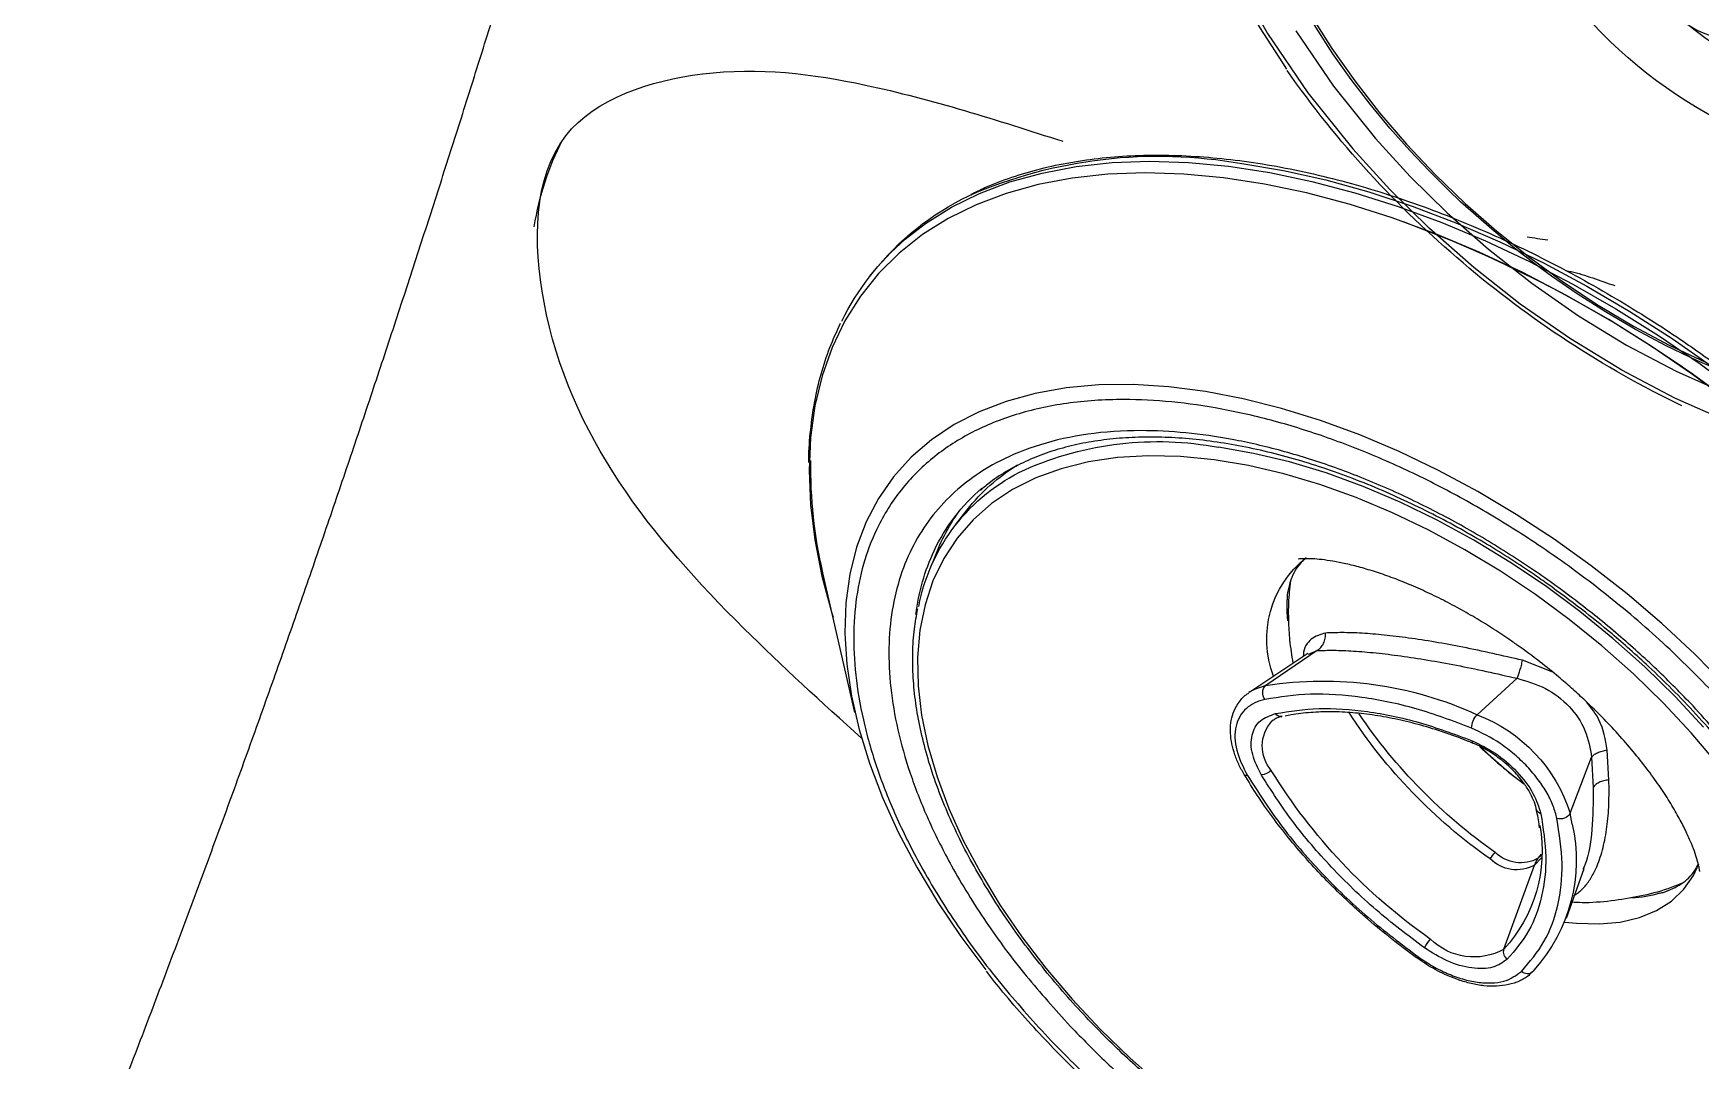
# Model space of a CAD drawing. Extents: x 528 to 612, y 788 to 934.
# Drawn here: x 594.488 to 598.095, y 877.374 to 879.597 of the extents above; entities that cross this region are included whole.
import ezdxf

# ---------------------------------------------------------------- set-up
doc = ezdxf.new("R2010")
doc.units = 0
doc.header["$MEASUREMENT"] = 0
doc.layers.add('1', color=4, linetype='Continuous')
doc.layers.add('JET', color=3, linetype='Continuous')

# ---------------------------------------------------------------- blocks, each defined once
blk = doc.blocks.new('3S-R_1644801-1')
at = {"layer": '1', "color": 3, "linetype": 'Continuous', "flags": 128}
for points in [[(0.9636, 0.3376), (0.9383, 0.1869), (0.8993, 0.0366), (0.8485, -0.1102)], [(0.8785, 0.1719), (0.8421, 0.0317), (0.7947, -0.1054)], [(0.8361, 0.1916), (0.818, 0.1097), (0.7951, 0.0269), (0.7676, -0.0563), (0.7355, -0.1393), (0.6992, -0.2218), (0.6588, -0.3031), (0.6146, -0.3828), (0.5669, -0.4603), (0.5159, -0.5353), (0.4619, -0.6072), (0.4054, -0.6755), (0.3466, -0.74), (0.2859, -0.8001)], [(0.6238, -0.3749), (0.667, -0.2961), (0.6832, -0.2641), (0.7088, -0.2106), (0.7335, -0.1548), (0.7578, -0.0947), (0.7806, -0.0319), (0.8014, 0.0326), (0.8199, 0.0983), (0.8355, 0.1646), (0.8482, 0.2308), (0.8577, 0.2966), (0.8639, 0.3616), (0.8667, 0.4253), (0.866, 0.4874), (0.8618, 0.5476), (0.854, 0.6057), (0.8427, 0.6613), (0.8277, 0.7143), (0.8091, 0.7644), (0.7869, 0.8113), (0.7611, 0.8549), (0.7574, 0.8598)], [(0.9285, 0.8602), (0.9403, 0.8268), (0.9587, 0.7607), (0.9723, 0.6905), (0.981, 0.6165), (0.9848, 0.5391), (0.9835, 0.4588), (0.9773, 0.3759), (0.9661, 0.2909), (0.9501, 0.2042), (0.9293, 0.1162), (0.9252, 0.1008)], [(0.2817, -0.9397), (0.3733, -0.8526), (0.4613, -0.7568), (0.5432, -0.6555), (0.62, -0.548), (0.6881, -0.4399), (0.7501, -0.3279), (0.8025, -0.2199), (0.8485, -0.1102)], [(0.7947, -0.1054), (0.7518, -0.2077), (0.7028, -0.3086), (0.6449, -0.4131), (0.5813, -0.514), (0.5097, -0.6144), (0.4333, -0.7089), (0.3511, -0.7983), (0.2656, -0.8797)], [(-0.382, -1.1076), (-0.3693, -1.109), (-0.317, -1.1092), (-0.2631, -1.1042), (-0.208, -1.0941), (-0.1519, -1.079), (-0.0951, -1.0589), (-0.0378, -1.0339), (0.0197, -1.0043), (0.0771, -0.9701), (0.1342, -0.9317), (0.1906, -0.8891), (0.2461, -0.8427), (0.3004, -0.7927), (0.3531, -0.7395), (0.4039, -0.6838), (0.452, -0.6262), (0.4965, -0.5687), (0.5357, -0.5141), (0.5625, -0.4743), (0.5909, -0.4298), (0.6238, -0.3749)]]:
    blk.add_lwpolyline(points, dxfattribs=at)
at = {"layer": '1', "color": 3, "linetype": 'Continuous'}
for centre, radius, start, end in [((-0.6663, 0.374), 1.018, 299.3828, 347.125), ((-1.172, 0.6728), 2.1746, 329.7514, 344.6602), ((-0.796, 0.4453), 1.0285, 312.0312, 338.6694), ((-0.0729, 0.0072), 0.1836, 272.9282, 335.4432), ((-1.1913, 0.6641), 2.187, 315.3505, 330.2037)]:
    blk.add_arc(centre, radius, start, end, dxfattribs=at)
blk = doc.blocks.new('3Dir_1645101')
at = {"layer": '1', "color": 3, "linetype": 'Continuous', "lineweight": 25}
for p, q in [((-1.1469, 0.4836), (-1.3871, 0.2871)), ((-1.2244, 0.0295), (-1.2244, -0.012)), ((0.2761, 0.0254), (0.2166, -0.1591)), ((-0.4224, -0.0593), (-0.4234, -0.056)), ((-0.4997, -0.0763), (-0.5004, -0.0741)), ((-0.4997, -0.0763), (-0.4518, -0.2196)), ((-0.44, -0.2363), (-0.481, -0.1089)), ((0.3054, -0.2179), (0.3415, -0.1099)), ((0.2139, -0.1755), (0.2138, -0.1868)), ((0.2139, -0.1755), (0.215, -0.1853)), ((0.2184, -0.1806), (0.2166, -0.1591)), ((-0.4499, -0.2188), (-0.44, -0.2363)), ((0.3052, -0.2168), (0.3041, -0.2214)), ((-1.7008, -0.2806), (-1.7008, -0.2917)), ((0.2263, -0.2789), (0.2084, -0.2947)), ((0.468, -0.2772), (0.4712, -0.2816)), ((0.2084, -0.2947), (0.1707, -0.4188)), ((-0.0616, -0.4547), (-0.0814, -0.3395)), ((0.1707, -0.4188), (0.2142, -0.369)), ((0.2303, -0.4034), (0.1877, -0.4518)), ((-0.0084, -0.5125), (-0.0761, -0.4927)), ((-0.8633, -1.0834), (-0.8557, -1.0859))]:
    blk.add_line(p, q, dxfattribs=at)
at = {"layer": '1', "color": 3, "linetype": 'Continuous', "lineweight": 25, "flags": 128}
for points in [[(-1.2617, 0.3706), (-1.2252, 0.4115), (-1.1743, 0.4603), (-1.1174, 0.5068), (-1.0548, 0.5508), (-0.9867, 0.5921), (-0.9136, 0.6303), (-0.8359, 0.6654), (-0.754, 0.6971), (-0.6682, 0.7253), (-0.5813, 0.7493)], [(-0.859, 0.5224), (-0.7917, 0.5579), (-0.7198, 0.5902), (-0.6437, 0.6191), (-0.5639, 0.6446), (-0.4809, 0.6663), (-0.3952, 0.6842), (-0.3073, 0.6982), (-0.2178, 0.7081), (-0.1272, 0.714)], [(0.3942, -0.5751), (0.3085, -0.593), (0.2206, -0.607), (0.1311, -0.6169), (0.0405, -0.6228), (-0.0506, -0.6245), (-0.1416, -0.6221), (-0.2321, -0.6156), (-0.3213, -0.605), (-0.4089, -0.5904), (-0.4942, -0.5719), (-0.5768, -0.5496), (-0.656, -0.5236), (-0.7315, -0.4941), (-0.8027, -0.4612), (-0.8693, -0.4253), (-0.9307, -0.3864), (-0.9867, -0.3449), (-1.0369, -0.301), (-1.0809, -0.2549), (-1.1185, -0.207), (-1.1496, -0.1575), (-1.1738, -0.1068), (-1.191, -0.0551), (-1.2011, -0.0028), (-1.2041, 0.0498), (-1.2, 0.1023), (-1.1887, 0.1546), (-1.1704, 0.2061), (-1.1451, 0.2566), (-1.113, 0.3059), (-1.0743, 0.3535), (-1.0293, 0.3993), (-0.9782, 0.4429), (-0.9213, 0.484), (-0.859, 0.5224)], [(0.3062, -0.7191), (0.2101, -0.7319), (0.1126, -0.7405), (0.0142, -0.745), (-0.0845, -0.7453), (-0.1829, -0.7415), (-0.2806, -0.7336), (-0.377, -0.7215), (-0.4717, -0.7055), (-0.564, -0.6854), (-0.6536, -0.6616), (-0.7399, -0.634), (-0.8225, -0.6029), (-0.901, -0.5683), (-0.9749, -0.5306), (-1.0438, -0.4898), (-1.1074, -0.4463), (-1.1653, -0.4002), (-1.2172, -0.3517), (-1.2628, -0.3012), (-1.3019, -0.2489), (-1.3344, -0.1952), (-1.3599, -0.1401), (-1.3784, -0.0842), (-1.3898, -0.0276), (-1.394, 0.0293), (-1.391, 0.0862), (-1.3808, 0.1429), (-1.3635, 0.1989), (-1.3391, 0.2541), (-1.3078, 0.3081), (-1.2698, 0.3607), (-1.2617, 0.3706)], [(-0.057, -1.2095), (-0.1658, -1.2069), (-0.2742, -1.2001), (-0.3815, -1.1893), (-0.4873, -1.1743), (-0.5912, -1.1554), (-0.6927, -1.1325), (-0.7914, -1.1058), (-0.8868, -1.0754), (-0.9785, -1.0415), (-1.0661, -1.0041), (-1.1493, -0.9634), (-1.2276, -0.9197), (-1.3007, -0.8731), (-1.3683, -0.8237), (-1.4302, -0.772), (-1.4859, -0.7179), (-1.5354, -0.6619), (-1.5784, -0.6041), (-1.6146, -0.5447), (-1.6439, -0.4842), (-1.6663, -0.4226), (-1.6816, -0.3603), (-1.6897, -0.2976), (-1.6906, -0.2347), (-1.6843, -0.1719), (-1.6708, -0.1095), (-1.6502, -0.0477), (-1.6226, 0.0131), (-1.588, 0.0728), (-1.5468, 0.131), (-1.4989, 0.1875), (-1.4447, 0.2421), (-1.3843, 0.2944), (-1.3181, 0.3444), (-1.3109, 0.3495)], [(0.3547, 0.0204), (0.3554, 0.0241), (0.3553, 0.0262)], [(-0.481, -0.1089), (-0.4954, -0.0868), (-0.4997, -0.0763)], [(0.344, -0.102), (0.3655, -0.1152), (0.4049, -0.144), (0.4383, -0.1753), (0.4652, -0.2086), (0.4853, -0.2434), (0.4981, -0.2794), (0.5037, -0.316), (0.5018, -0.3527), (0.4958, -0.3792)], [(0.3216, -0.6189), (0.2324, -0.6335), (0.1414, -0.6439), (0.0493, -0.6502), (-0.0433, -0.6523), (-0.136, -0.6502), (-0.2281, -0.6439), (-0.3191, -0.6335), (-0.4083, -0.6189), (-0.4953, -0.6004), (-0.5795, -0.578), (-0.6605, -0.5518), (-0.7376, -0.5221), (-0.8104, -0.4889), (-0.8785, -0.4526)], [(-0.5552, -0.2779), (-0.5431, -0.2624), (-0.5298, -0.2477)], [(-0.0554, -0.2883), (-0.054, -0.2868), (-0.0526, -0.2858), (-0.0513, -0.2853), (-0.0502, -0.2853), (-0.05, -0.2854)], [(-1.6896, -0.3918), (-1.6759, -0.4459), (-1.6534, -0.5078), (-1.6239, -0.5688), (-1.5874, -0.6285), (-1.5442, -0.6866), (-1.4945, -0.743), (-1.4384, -0.7973), (-1.3762, -0.8494), (-1.3081, -0.899), (-1.2346, -0.9459), (-1.1558, -0.9899), (-1.0722, -1.0308), (-0.984, -1.0684), (-0.8918, -1.1026), (-0.7958, -1.1332), (-0.6966, -1.16), (-0.5945, -1.183), (-0.4899, -1.2021), (-0.3835, -1.2171), (-0.2755, -1.228), (-0.1666, -1.2348), (-0.057, -1.2374)], [(-1.2154, -0.9683), (-1.1353, -1.0115), (-1.0505, -1.0516), (-0.9613, -1.0884), (-0.8681, -1.1217), (-0.7713, -1.1513), (-0.6713, -1.1772), (-0.5685, -1.1992), (-0.4635, -1.2173), (-0.3566, -1.2313), (-0.2484, -1.2412), (-0.1392, -1.2469)]]:
    blk.add_lwpolyline(points, dxfattribs=at)
at = {"layer": '1', "color": 3, "linetype": 'Continuous', "lineweight": 25}
for centre, radius, start, end in [((-0.7725, -0.4759), 0.9798, 128.8498, 143.1889), ((-0.7758, -0.0018), 0.4624, 149.2028, 167.0585), ((-0.8125, 0.0296), 0.4116, 152.8339, 206.9181), ((0.1481, 0.1525), 0.00694, 151.625, 182.4367), ((-0.8237, -0.0134), 0.4126, 160.96, 178.0219), ((0.3875, 0.1021), 0.2507, 173.9021, 179.1376), ((-0.8349, 0.0137), 0.4014, 167.3254, 191.7819), ((0.0739, -1.1285), 1.236, 87.0825, 110.5036), ((0.1527, -0.0276), 0.1344, 23.2181, 96.7872), ((-0.398, 0.0651), 0.00701, 40.0757, 104.6096), ((-0.3955, 0.0238), 0.0368, 8.3368, 45.617), ((0.295, 0.0177), 0.0204, 89.7731, 157.9153), ((0.3379, 0.0222), 0.0178, 13.0451, 97.0359), ((-0.3424, -0.0503), 0.0812, 101.8405, 184.0774), ((-0.0382, 0.0006), 0.3153, 312.0381, 4.5158), ((0.0031, -0.0059), 0.3526, 309.2732, 4.2838), ((-0.8165, -0.011), 0.408, 180.1437, 200.7206), ((-0.459, -0.1056), 0.0223, 102.7551, 188.4712), ((-0.4223, -0.087), 0.0143, 43.5248, 109.8836), ((-0.3637, -0.3272), 0.2248, 121.1962, 193.7732), ((0.1014, 0.4386), 0.7993, 223.2273, 256.778), ((0.0749, -1.2601), 1.151, 87.1346, 109.1603), ((0.0753, -1.2806), 1.1537, 87.172, 108.148), ((1.0442, -0.1294), 0.912, 178.8098, 179.9312), ((0.1415, -0.2066), 0.0788, 23.2181, 96.7872), ((0.142, -0.1911), 0.0812, 23.2181, 96.7872), ((-1.1427, -0.2806), 0.5581, 168.3404, 191.4853), ((-0.5532, 0.1794), 0.7108, 208.2282, 242.7649), ((0.2684, -0.176), 0.0545, 161.9732, 179.5197), ((0.2163, -0.4637), 0.3133, 36.5336, 47.8723), ((0.0796, -1.5181), 1.2353, 89.544, 95.269), ((0.1535, -0.2661), 0.0123, 63.5317, 126.7838), ((0.1842, -0.2913), 0.0245, 351.994, 69.5694), ((-1.1059, -0.2864), 0.595, 180.5049, 206.3752), ((-0.0372, -0.3355), 0.0443, 144.0119, 185.2503), ((0.0171, -0.017), 0.3372, 253.0162, 304.5699), ((-0.7403, -0.0627), 1.0226, 208.5059, 242.3165), ((-0.0413, 1.507), 2.7176, 252.3947, 278.9687)]:
    blk.add_arc(centre, radius, start, end, dxfattribs=at)
for points, knots in [([(-0.0433, 0.8152), (-0.0756, 0.8148), (-0.1209, 0.8143), (-0.1874, 0.8109), (-0.2437, 0.8068), (-0.3103, 0.8001), (-0.3795, 0.7909), (-0.4509, 0.779), (-0.5177, 0.7658), (-0.5599, 0.7554), (-0.5785, 0.7508)], [0, 0, 0, 0, 0.175974, 0.246647, 0.363913, 0.485352, 0.615317, 0.750612, 0.889949, 1, 1, 1, 1]), ([(0.2983, -0.6903), (0.337, -0.6837), (0.4142, -0.6705), (0.5277, -0.6424), (0.6385, -0.6082), (0.7464, -0.5664), (0.8482, -0.518), (0.9428, -0.4628), (1.0278, -0.402), (1.102, -0.3359), (1.164, -0.2658), (1.2128, -0.1928), (1.2483, -0.1179), (1.2724, -0.0348), (1.2803, 0.0557), (1.2675, 0.1514), (1.2377, 0.236), (1.1971, 0.3099), (1.1491, 0.3755), (1.0896, 0.4395), (1.0172, 0.5018), (0.9334, 0.5605), (0.8378, 0.6151), (0.7324, 0.6642), (0.6179, 0.707), (0.4964, 0.7429), (0.3701, 0.771), (0.2403, 0.7915), (0.0964, 0.8054), (-0.0604, 0.8098), (-0.2264, 0.8031), (-0.3327, 0.789), (-0.385, 0.782)], [0, 0, 0, 0, 0.029125, 0.058252, 0.089125, 0.120002, 0.152161, 0.184325, 0.217169, 0.250017, 0.282861, 0.315709, 0.347868, 0.380033, 0.42117, 0.461186, 0.5, 0.529124, 0.558252, 0.589125, 0.620002, 0.652161, 0.684325, 0.717169, 0.750017, 0.782861, 0.815709, 0.847868, 0.880033, 0.92117, 0.961187, 1, 1, 1, 1]), ([(0.2983, -0.6903), (0.246, -0.6973), (0.1397, -0.7114), (-0.0263, -0.7181), (-0.183, -0.7137), (-0.327, -0.6998), (-0.4568, -0.6793), (-0.5831, -0.6512), (-0.7046, -0.6153), (-0.8191, -0.5725), (-0.9245, -0.5234), (-1.0201, -0.4688), (-1.1129, -0.4038), (-1.1982, -0.3276), (-1.27, -0.2411), (-1.3217, -0.1519), (-1.3542, -0.0597), (-1.367, 0.036), (-1.359, 0.1265), (-1.335, 0.2096), (-1.2995, 0.2845), (-1.2507, 0.3575), (-1.1887, 0.4276), (-1.1145, 0.4937), (-1.0295, 0.5545), (-0.9348, 0.6097), (-0.8222, 0.6633), (-0.6903, 0.7124), (-0.5407, 0.7545), (-0.4364, 0.7729), (-0.385, 0.782)], [0, 0, 0, 0, 0.038816, 0.0788356, 0.1199757, 0.1521421, 0.1843035, 0.2171543, 0.25, 0.2828508, 0.3156966, 0.3478629, 0.3800243, 0.4211688, 0.4611874, 0.5, 0.5388171, 0.5788356, 0.6199757, 0.6521421, 0.6843035, 0.7171543, 0.75, 0.7828508, 0.8156966, 0.8478629, 0.8800243, 0.9211688, 0.9611862, 1, 1, 1, 1]), ([(0.2756, -0.6413), (0.239, -0.6464), (0.1659, -0.6565), (0.0516, -0.6644), (-0.0658, -0.6666), (-0.1868, -0.6618), (-0.3081, -0.6502), (-0.4292, -0.631), (-0.5472, -0.6048), (-0.6606, -0.5713), (-0.7674, -0.5313), (-0.8658, -0.4855), (-0.9551, -0.4345), (-1.0417, -0.3738), (-1.1213, -0.3028), (-1.1883, -0.222), (-1.2326, -0.1456), (-1.2595, -0.0749), (-1.2738, -0.0089), (-1.2774, 0.0588), (-1.2693, 0.1287), (-1.249, 0.1987), (-1.2159, 0.2686), (-1.1703, 0.3367), (-1.1124, 0.4022), (-1.0432, 0.4639), (-0.9638, 0.5207), (-0.8755, 0.5722), (-0.7703, 0.6222), (-0.6472, 0.668), (-0.5076, 0.7073), (-0.4102, 0.7245), (-0.3623, 0.733)], [0, 0, 0, 0, 0.029125, 0.058252, 0.089124, 0.120002, 0.152161, 0.184325, 0.217169, 0.250017, 0.282861, 0.315709, 0.347868, 0.380033, 0.42117, 0.461185, 0.5, 0.529123, 0.558252, 0.589124, 0.620002, 0.652161, 0.684325, 0.717169, 0.750017, 0.782861, 0.815709, 0.847868, 0.880033, 0.92117, 0.961187, 1, 1, 1, 1]), ([(-0.3623, 0.733), (-0.3257, 0.7381), (-0.2526, 0.7482), (-0.1382, 0.7561), (-0.0209, 0.7583), (0.1001, 0.7536), (0.2215, 0.7419), (0.3425, 0.7228), (0.4605, 0.6965), (0.5739, 0.663), (0.6807, 0.6231), (0.7792, 0.5772), (0.8684, 0.5263), (0.955, 0.4655), (1.0347, 0.3945), (1.1017, 0.3137), (1.1459, 0.2373), (1.1728, 0.1666), (1.1871, 0.1007), (1.1907, 0.0329), (1.1826, -0.037), (1.1623, -0.107), (1.1292, -0.1769), (1.0837, -0.245), (1.0257, -0.3105), (0.9565, -0.3722), (0.8771, -0.429), (0.7888, -0.4805), (0.6837, -0.5305), (0.5605, -0.5763), (0.4209, -0.6156), (0.3235, -0.6328), (0.2756, -0.6413)], [0, 0, 0, 0, 0.029125, 0.058252, 0.089124, 0.120002, 0.152161, 0.184325, 0.217169, 0.250017, 0.282861, 0.315709, 0.347868, 0.380033, 0.42117, 0.461185, 0.5, 0.529123, 0.558252, 0.589124, 0.620002, 0.652161, 0.684325, 0.717169, 0.750017, 0.782861, 0.815709, 0.847868, 0.880033, 0.92117, 0.961187, 1, 1, 1, 1]), ([(-0.0433, 0.7197), (-0.0736, 0.7193), (-0.1159, 0.7188), (-0.178, 0.7154), (-0.2304, 0.7113), (-0.2924, 0.7046), (-0.3566, 0.6955), (-0.4227, 0.6837), (-0.4893, 0.6693), (-0.5558, 0.6522), (-0.6214, 0.6323), (-0.6854, 0.6098), (-0.7474, 0.5848), (-0.807, 0.5573), (-0.8637, 0.5274), (-0.9173, 0.4953), (-0.9674, 0.4611), (-1.0137, 0.4248), (-1.0561, 0.3866), (-1.0943, 0.3466), (-1.1279, 0.3049), (-1.156, 0.2637), (-1.1704, 0.236), (-1.1771, 0.2231)], [0, 0, 0, 0, 0.059741, 0.083635, 0.123283, 0.164312, 0.208193, 0.253846, 0.300834, 0.348809, 0.397526, 0.446809, 0.496527, 0.546584, 0.596913, 0.647466, 0.698217, 0.749152, 0.800275, 0.851608, 0.90319, 0.955086, 1, 1, 1, 1]), ([(0.0797, 0.1571), (0.054, 0.1567), (0.018, 0.1562), (-0.0347, 0.1528), (-0.0792, 0.1488), (-0.1316, 0.1421), (-0.1856, 0.133), (-0.2407, 0.1214), (-0.2959, 0.1072), (-0.3495, 0.0908), (-0.3833, 0.078), (-0.3998, 0.0718)], [0, 0, 0, 0, 0.151387, 0.212132, 0.31284, 0.416974, 0.528252, 0.643894, 0.762783, 0.884033, 1, 1, 1, 1]), ([(-0.3927, 0.0696), (-0.3528, 0.0837), (-0.2727, 0.112), (-0.1387, 0.1389), (0.0005, 0.1543), (0.0945, 0.1529), (0.1411, 0.1522)], [0, 0, 0, 0, 0.2482384, 0.5, 0.7517616, 1, 1, 1, 1]), ([(0.142, 0.1557), (0.1407, 0.1558), (0.12, 0.157), (0.0992, 0.157), (0.0797, 0.1571)], [0, 0, 0, 0, 0.060343, 1, 1, 1, 1]), ([(0.1411, 0.1522), (0.1532, 0.1513), (0.1772, 0.1496), (0.2123, 0.1424), (0.2456, 0.1318), (0.2755, 0.1174), (0.3003, 0.1001), (0.3253, 0.0749), (0.3316, 0.0537), (0.3357, 0.0398)], [0, 0, 0, 0, 0.12101, 0.242056, 0.37122, 0.500455, 0.629619, 0.758853, 1, 1, 1, 1]), ([(0.3545, 0.0262), (0.3542, 0.0299), (0.3533, 0.0414), (0.3453, 0.0597), (0.3317, 0.0802), (0.3133, 0.0986), (0.2912, 0.1146), (0.2663, 0.1279), (0.2388, 0.1388), (0.2118, 0.1465), (0.1864, 0.1514), (0.1641, 0.1546), (0.1493, 0.1551), (0.1419, 0.1553)], [0, 0, 0, 0, 0.05236, 0.159096, 0.266828, 0.374256, 0.480102, 0.58337, 0.682684, 0.78612, 0.861973, 0.931219, 1, 1, 1, 1]), ([(-1.5574, 0.1177), (-1.5589, 0.1158), (-1.5741, 0.0969), (-1.5984, 0.0596), (-1.6296, 0.0058), (-1.6551, -0.0497), (-1.6755, -0.1057), (-1.6843, -0.1436), (-1.6886, -0.1622)], [0, 0, 0, 0, 0.0220235, 0.2169953, 0.4128152, 0.6096917, 0.8079106, 1, 1, 1, 1]), ([(0.1382, 0.1287), (0.0938, 0.1294), (0.0044, 0.1307), (-0.1281, 0.1161), (-0.2556, 0.0905), (-0.3319, 0.0635), (-0.3697, 0.0502)], [0, 0, 0, 0, 0.248238, 0.5, 0.751762, 1, 1, 1, 1]), ([(0.2951, 0.0381), (0.2917, 0.0493), (0.2847, 0.0723), (0.2483, 0.1017), (0.1974, 0.1227), (0.1575, 0.1268), (0.1382, 0.1287)], [0, 0, 0, 0, 0.241904, 0.5, 0.758096, 1, 1, 1, 1]), ([(-0.3997, 0.0718), (-0.4006, 0.0715), (-0.41, 0.0682), (-0.4261, 0.0602), (-0.4476, 0.0475), (-0.4663, 0.0326), (-0.4821, 0.0158), (-0.4943, -0.0029), (-0.5025, -0.0236), (-0.5053, -0.0461), (-0.5043, -0.0633), (-0.5007, -0.0723), (-0.5001, -0.0738)], [0, 0, 0, 0, 0.011978, 0.123248, 0.236969, 0.352614, 0.469921, 0.589105, 0.711055, 0.838075, 0.974775, 1, 1, 1, 1]), ([(-0.4639, -0.0839), (-0.4686, -0.0774), (-0.4781, -0.0646), (-0.4848, -0.0434), (-0.4855, -0.0214), (-0.4788, 0.0007), (-0.4654, 0.0217), (-0.4401, 0.0469), (-0.4113, 0.0606), (-0.3927, 0.0696)], [0, 0, 0, 0, 0.12101, 0.242056, 0.37122, 0.500455, 0.629619, 0.758853, 1, 1, 1, 1]), ([(-0.3697, 0.0502), (-0.3848, 0.0429), (-0.4159, 0.0279), (-0.4417, -0.005), (-0.4478, -0.041), (-0.4339, -0.063), (-0.4272, -0.0736)], [0, 0, 0, 0, 0.2419036, 0.5, 0.7580964, 1, 1, 1, 1]), ([(0.159, -0.2551), (0.1822, -0.2332), (0.2288, -0.1892), (0.2732, -0.1156), (0.2985, -0.0391), (0.2962, 0.0125), (0.2951, 0.0381)], [0, 0, 0, 0, 0.248238, 0.5, 0.751762, 1, 1, 1, 1]), ([(0.3357, 0.0398), (0.3369, 0.0129), (0.3393, -0.0413), (0.3127, -0.1217), (0.2661, -0.1991), (0.2171, -0.2453), (0.1927, -0.2683)], [0, 0, 0, 0, 0.248238, 0.5, 0.751762, 1, 1, 1, 1]), ([(-0.0433, -0.6583), (-0.0736, -0.6579), (-0.116, -0.6574), (-0.1782, -0.6541), (-0.231, -0.6502), (-0.2933, -0.6436), (-0.3578, -0.6347), (-0.4243, -0.6232), (-0.4913, -0.6091), (-0.5582, -0.5923), (-0.6241, -0.573), (-0.6885, -0.5511), (-0.7508, -0.5268), (-0.8106, -0.5001), (-0.8675, -0.4712), (-0.9213, -0.4403), (-0.9715, -0.4074), (-1.0179, -0.3727), (-1.0604, -0.3364), (-1.0987, -0.2986), (-1.1327, -0.2594), (-1.1622, -0.219), (-1.1872, -0.1772), (-1.2072, -0.1342), (-1.221, -0.096), (-1.2258, -0.072), (-1.2276, -0.0629)], [0, 0, 0, 0, 0.051892, 0.072749, 0.107344, 0.143157, 0.181465, 0.221316, 0.262323, 0.304177, 0.346658, 0.389606, 0.432901, 0.476458, 0.520214, 0.564129, 0.608182, 0.652372, 0.696717, 0.74126, 0.786074, 0.831267, 0.876986, 0.92342, 0.970798, 1, 1, 1, 1]), ([(-0.412, -0.077), (-0.4122, -0.0768), (-0.416, -0.073), (-0.42, -0.066), (-0.4219, -0.0597), (-0.4228, -0.0569)], [0, 0, 0, 0, 0.03461, 0.559743, 1, 1, 1, 1]), ([(1.1415, -0.0602), (1.1409, -0.0646), (1.1378, -0.0841), (1.1265, -0.1185), (1.1078, -0.1631), (1.0834, -0.2067), (1.054, -0.2493), (1.0195, -0.2907), (0.98, -0.3306), (0.9359, -0.3691), (0.8871, -0.4058), (0.8341, -0.4407), (0.7769, -0.4734), (0.7159, -0.5039), (0.6515, -0.532), (0.5839, -0.5576), (0.5136, -0.5804), (0.4411, -0.6004), (0.367, -0.6174), (0.2924, -0.6314), (0.2195, -0.6421), (0.153, -0.6494), (0.0943, -0.654), (0.0305, -0.6575), (-0.015, -0.658), (-0.0433, -0.6583)], [0, 0, 0, 0, 0.013958, 0.062301, 0.11018, 0.157639, 0.204763, 0.25164, 0.298349, 0.34495, 0.391485, 0.437977, 0.484435, 0.530859, 0.57724, 0.62355, 0.669744, 0.715742, 0.761397, 0.806417, 0.850101, 0.890235, 0.922261, 0.95144, 1, 1, 1, 1]), ([(-0.0731, -0.3094), (-0.1141, -0.2966), (-0.1967, -0.2706), (-0.304, -0.2171), (-0.3967, -0.1552), (-0.4416, -0.1075), (-0.4639, -0.0839)], [0, 0, 0, 0, 0.248238, 0.5, 0.751762, 1, 1, 1, 1]), ([(-0.4272, -0.0736), (-0.406, -0.0961), (-0.3632, -0.1415), (-0.275, -0.2004), (-0.1729, -0.2513), (-0.0944, -0.276), (-0.0554, -0.2883)], [0, 0, 0, 0, 0.248238, 0.5, 0.751762, 1, 1, 1, 1]), ([(-0.0499, -0.2852), (-0.0542, -0.284), (-0.0762, -0.2783), (-0.1143, -0.2656), (-0.1638, -0.2471), (-0.2109, -0.2261), (-0.2554, -0.203), (-0.2968, -0.1779), (-0.3348, -0.151), (-0.3689, -0.1224), (-0.3932, -0.0993), (-0.4045, -0.0854), (-0.4074, -0.0819)], [0, 0, 0, 0, 0.0274843, 0.1407471, 0.2555009, 0.3713278, 0.4879424, 0.6051695, 0.7229349, 0.8412638, 0.9602902, 1, 1, 1, 1]), ([(0.3241, -0.1579), (0.3253, -0.1613), (0.3276, -0.168), (0.3297, -0.1788), (0.3308, -0.19), (0.3308, -0.2019), (0.3297, -0.2144), (0.3276, -0.2273), (0.3226, -0.2485), (0.3116, -0.279), (0.2905, -0.3197), (0.2638, -0.3611), (0.2414, -0.3894), (0.2303, -0.4034)], [0, 0, 0, 0, 0.059876, 0.118012, 0.174421, 0.23176, 0.290278, 0.34744, 0.403278, 0.560615, 0.711399, 0.857171, 1, 1, 1, 1]), ([(0.4921, -0.3226), (0.4866, -0.3134), (0.4706, -0.2863), (0.4382, -0.2448), (0.3955, -0.1988), (0.359, -0.1654), (0.3357, -0.1492), (0.3297, -0.145)], [0, 0, 0, 0, 0.132071, 0.389914, 0.649076, 0.909353, 1, 1, 1, 1]), ([(-0.464, -0.1833), (-0.4762, -0.1946), (-0.499, -0.216), (-0.5276, -0.2489), (-0.5542, -0.2828), (-0.5693, -0.3071), (-0.5778, -0.3209)], [0, 0, 0, 0, 0.2787682, 0.5224132, 0.7289868, 1, 1, 1, 1]), ([(-0.4488, -0.2775), (-0.4554, -0.2683), (-0.4683, -0.2502), (-0.4669, -0.2237), (-0.4563, -0.2089), (-0.4557, -0.208)], [0, 0, 0, 0, 0.495929, 0.971449, 1, 1, 1, 1]), ([(-0.44, -0.2363), (-0.439, -0.2396), (-0.4369, -0.2463), (-0.4379, -0.2575), (-0.4417, -0.2685), (-0.4465, -0.2745), (-0.4488, -0.2775)], [0, 0, 0, 0, 0.245709, 0.501599, 0.756635, 1, 1, 1, 1]), ([(-0.44, -0.2363), (-0.431, -0.2437), (-0.4131, -0.2586), (-0.3779, -0.2838), (-0.337, -0.3105), (-0.2904, -0.3385), (-0.2388, -0.3673), (-0.1829, -0.3964), (-0.1237, -0.4257), (-0.0823, -0.445), (-0.0616, -0.4547)], [0, 0, 0, 0, 0.1254168, 0.2502959, 0.3750284, 0.5, 0.6249715, 0.749704, 0.8745831, 1, 1, 1, 1]), ([(0.1753, -0.2293), (0.1743, -0.2303), (0.1658, -0.2396), (0.1552, -0.2483), (0.1458, -0.256)], [0, 0, 0, 0, 0.111168, 1, 1, 1, 1]), ([(0.2142, -0.369), (0.2328, -0.3444), (0.2701, -0.295), (0.2984, -0.2439), (0.3034, -0.221), (0.3042, -0.2175)], [0, 0, 0, 0, 0.459129, 0.917961, 1, 1, 1, 1]), ([(-0.5816, -0.378), (-0.5822, -0.3757), (-0.5847, -0.3659), (-0.5846, -0.3499), (-0.5815, -0.329), (-0.5734, -0.3076), (-0.5646, -0.2906), (-0.5566, -0.2803), (-0.5544, -0.2774)], [0, 0, 0, 0, 0.0702165, 0.3021403, 0.535532, 0.737987, 0.9273054, 1, 1, 1, 1]), ([(-0.0761, -0.4927), (-0.0961, -0.4834), (-0.1371, -0.4646), (-0.1953, -0.4361), (-0.2505, -0.4075), (-0.3011, -0.3793), (-0.3469, -0.3518), (-0.3874, -0.3252), (-0.4222, -0.3), (-0.44, -0.2849), (-0.4488, -0.2775)], [0, 0, 0, 0, 0.123332, 0.251314, 0.374869, 0.500003, 0.625133, 0.748692, 0.876669, 1, 1, 1, 1]), ([(0.1927, -0.2683), (0.1854, -0.2739), (0.1709, -0.2851), (0.1425, -0.299), (0.1099, -0.3103), (0.0733, -0.3181), (0.0351, -0.3218), (-0.0153, -0.3218), (-0.0503, -0.3143), (-0.0731, -0.3094)], [0, 0, 0, 0, 0.12101, 0.242056, 0.37122, 0.500455, 0.629619, 0.758853, 1, 1, 1, 1]), ([(-0.0554, -0.2883), (-0.037, -0.2921), (0.0011, -0.3002), (0.0634, -0.2966), (0.1204, -0.2817), (0.1464, -0.2638), (0.159, -0.2551)], [0, 0, 0, 0, 0.241904, 0.5, 0.758096, 1, 1, 1, 1]), ([(0.0185, -0.2944), (0.008, -0.2941), (-0.0068, -0.2936), (-0.0278, -0.2905), (-0.0404, -0.2882), (-0.0482, -0.2858), (-0.0499, -0.2852)], [0, 0, 0, 0, 0.442759, 0.621644, 0.914513, 1, 1, 1, 1]), ([(-0.0345, -0.2889), (-0.0116, -0.2867), (0.0302, -0.2826), (0.0725, -0.2834), (0.0917, -0.2838)], [0, 0, 0, 0, 0.547552, 1, 1, 1, 1]), ([(0.146, -0.2561), (0.1453, -0.2568), (0.1408, -0.2612), (0.1289, -0.2686), (0.1101, -0.278), (0.0897, -0.285), (0.0697, -0.2897), (0.0505, -0.2928), (0.0335, -0.2942), (0.0224, -0.2944), (0.0185, -0.2944)], [0, 0, 0, 0, 0.0286441, 0.194703, 0.3566034, 0.5334887, 0.6657013, 0.781428, 0.9252772, 1, 1, 1, 1]), ([(0.4704, -0.2807), (0.471, -0.2815), (0.4769, -0.2891), (0.4844, -0.303), (0.4928, -0.3225), (0.4972, -0.3423), (0.4985, -0.3603), (0.4959, -0.3729), (0.4948, -0.3781)], [0, 0, 0, 0, 0.020492, 0.19896, 0.387184, 0.593187, 0.831508, 1, 1, 1, 1]), ([(0.5071, -0.3675), (0.5072, -0.3674), (0.5077, -0.3667), (0.5054, -0.3693), (0.4992, -0.3748), (0.4879, -0.3836), (0.4719, -0.3945), (0.4509, -0.407), (0.4248, -0.4206), (0.3939, -0.4346), (0.3584, -0.4486), (0.3186, -0.462), (0.2749, -0.4745), (0.2282, -0.4856), (0.1794, -0.495), (0.1299, -0.5024), (0.0847, -0.5074), (0.0441, -0.5106), (0.003, -0.5126), (-0.047, -0.5136), (-0.0932, -0.5125), (-0.1361, -0.5102), (-0.1726, -0.5073), (-0.2152, -0.5025), (-0.2588, -0.4962), (-0.3025, -0.4881), (-0.3454, -0.4786), (-0.3865, -0.4676), (-0.4251, -0.4556), (-0.4605, -0.4427), (-0.4922, -0.4295), (-0.5199, -0.4164), (-0.5433, -0.4037), (-0.5623, -0.3921), (-0.5768, -0.382), (-0.5869, -0.3739), (-0.5924, -0.369), (-0.5944, -0.3667), (-0.5939, -0.3673), (-0.5939, -0.3674)], [0, 0, 0, 0, 0.00295, 0.033588, 0.063579, 0.093265, 0.122884, 0.152586, 0.18253, 0.212808, 0.243458, 0.274463, 0.305752, 0.337178, 0.368458, 0.398942, 0.428266, 0.449173, 0.470532, 0.499965, 0.535793, 0.550531, 0.574884, 0.600065, 0.626904, 0.654667, 0.683021, 0.711698, 0.740503, 0.769297, 0.79799, 0.82654, 0.854952, 0.883281, 0.911639, 0.940196, 0.969113, 0.998675, 1, 1, 1, 1]), ([(0.2303, -0.4034), (0.2276, -0.4007), (0.2221, -0.3952), (0.2165, -0.3858), (0.2134, -0.3767), (0.2139, -0.3715), (0.2142, -0.369)], [0, 0, 0, 0, 0.244349, 0.5, 0.755651, 1, 1, 1, 1]), ([(-0.0616, -0.4547), (-0.0411, -0.4628), (-0.0005, -0.4789), (0.0656, -0.4788), (0.1267, -0.4593), (0.156, -0.4323), (0.1707, -0.4188)], [0, 0, 0, 0, 0.251061, 0.499999, 0.748938, 1, 1, 1, 1]), ([(0.1707, -0.4188), (0.1708, -0.4211), (0.1708, -0.4258), (0.1743, -0.4345), (0.1799, -0.4435), (0.1852, -0.4491), (0.1877, -0.4518)], [0, 0, 0, 0, 0.24509, 0.500756, 0.756019, 1, 1, 1, 1]), ([(-0.0616, -0.4547), (-0.0621, -0.4571), (-0.0633, -0.462), (-0.0668, -0.4717), (-0.0711, -0.4823), (-0.0744, -0.4893), (-0.0761, -0.4927)], [0, 0, 0, 0, 0.2445351, 0.5000001, 0.755465, 1, 1, 1, 1]), ([(0.1877, -0.4518), (0.171, -0.4674), (0.1437, -0.4927), (0.1048, -0.5027), (0.0897, -0.5066)], [0, 0, 0, 0, 0.6113299, 1, 1, 1, 1]), ([(-1.6369, -0.5562), (-1.6322, -0.5662), (-1.6188, -0.5944), (-1.5907, -0.6398), (-1.5531, -0.6923), (-1.5101, -0.7433), (-1.4621, -0.7927), (-1.4092, -0.8403), (-1.3517, -0.886), (-1.2898, -0.9295), (-1.2237, -0.9708), (-1.1536, -1.0098), (-1.0798, -1.0462), (-1.0025, -1.08), (-0.9222, -1.1111), (-0.839, -1.1394), (-0.7534, -1.1647), (-0.6658, -1.187), (-0.5768, -1.2062), (-0.4871, -1.2223), (-0.3984, -1.235), (-0.3137, -1.2444), (-0.2398, -1.2504), (-0.1732, -1.2541), (-0.1099, -1.2564), (-0.0658, -1.2567), (-0.0433, -1.2569)], [0, 0, 0, 0, 0.024508, 0.069821, 0.115153, 0.160495, 0.205837, 0.251171, 0.296491, 0.341791, 0.387062, 0.432299, 0.477493, 0.522635, 0.567708, 0.612692, 0.657552, 0.702232, 0.746635, 0.790575, 0.83364, 0.874727, 0.911273, 0.938202, 0.968486, 1, 1, 1, 1]), ([(-0.631, -1.2219), (-0.6245, -1.2256), (-0.6114, -1.2332), (-0.5984, -1.2407), (-0.5918, -1.2445)], [0, 0, 0, 0, 0.500001, 1, 1, 1, 1]), ([(-0.52, -1.2158), (-0.5166, -1.2176), (-0.4996, -1.2265), (-0.4644, -1.2393), (-0.4325, -1.2498), (-0.4166, -1.2551)], [0, 0, 0, 0, 0.11144, 0.554532, 1, 1, 1, 1])]:
    blk.add_open_spline(points, degree=3, knots=knots, dxfattribs=at)
blk = doc.blocks.new('2018 FLASH')
at = {"layer": '1', "linetype": 'Continuous', "lineweight": 25}
for points, knots in [([(66.5229, 71.9097), (66.5337, 71.9367), (66.5553, 71.9907), (66.5875, 72.0714), (66.6193, 72.1518), (66.6509, 72.2319), (66.6821, 72.3118), (66.713, 72.3913), (66.7436, 72.4704), (66.7738, 72.5492), (66.8036, 72.6277), (66.8331, 72.7058), (66.8622, 72.7836), (66.891, 72.861), (66.9194, 72.9381), (66.9475, 73.0148), (66.9752, 73.0912), (67.0025, 73.1672), (67.0295, 73.2429), (67.0562, 73.3182), (67.0826, 73.3933), (67.1086, 73.468), (67.1344, 73.5424), (67.1599, 73.6165), (67.1851, 73.6904), (67.21, 73.7639), (67.2346, 73.8373), (67.259, 73.9103), (67.2832, 73.9831), (67.3071, 74.0557), (67.3308, 74.128), (67.3543, 74.2002), (67.3775, 74.2721), (67.4006, 74.3438), (67.4235, 74.4153), (67.4462, 74.4866), (67.4687, 74.5578), (67.491, 74.6288), (67.5132, 74.6996), (67.5352, 74.7702), (67.5571, 74.8407), (67.5788, 74.9111), (67.6004, 74.9813), (67.6218, 75.0514), (67.6431, 75.1213), (67.6643, 75.1912), (67.6854, 75.2609), (67.7064, 75.3305), (67.7272, 75.4), (67.748, 75.4694), (67.7686, 75.5386), (67.7892, 75.6078), (67.8096, 75.6769), (67.8299, 75.7458), (67.8502, 75.8147), (67.8704, 75.8835), (67.8904, 75.9522), (67.9104, 76.0208), (67.9303, 76.0893), (67.9435, 76.135), (67.9502, 76.1578)], [0, 0, 0, 0, 0.017238, 0.034477, 0.051716, 0.068956, 0.086196, 0.103437, 0.120678, 0.137921, 0.155163, 0.172406, 0.189649, 0.206892, 0.224134, 0.241377, 0.258619, 0.275862, 0.293104, 0.310345, 0.327587, 0.344828, 0.36207, 0.379311, 0.396551, 0.413792, 0.431033, 0.448274, 0.465514, 0.482755, 0.499995, 0.517236, 0.534476, 0.551717, 0.568958, 0.586199, 0.603441, 0.620682, 0.637923, 0.655165, 0.672407, 0.689648, 0.70689, 0.724131, 0.741373, 0.758615, 0.775856, 0.793098, 0.810339, 0.827581, 0.844823, 0.862064, 0.879306, 0.896548, 0.91379, 0.931032, 0.948274, 0.965516, 0.982758, 1, 1, 1, 1]), ([(67.6067, 74.2594), (67.6122, 74.2934), (67.6199, 74.3259), (67.6401, 74.3881), (67.6526, 74.4179), (67.6672, 74.4461)], [0, 0, 0, 0, 0.5, 0.5, 1, 1, 1, 1])]:
    blk.add_open_spline(points, degree=3, knots=knots, dxfattribs=at)
at = {"layer": '1'}
blk.add_open_spline([(68.3152, 73.1524), (68.2289, 73.2298), (67.9395, 73.4939), (67.6029, 73.9006), (67.6046, 74.4931), (67.9877, 74.619), (68.3537, 74.5719), (68.6083, 74.4901), (68.7499, 74.4445)], degree=3, knots=[7.857624, 7.857624, 7.857624, 7.857624, 8.206067, 9.034049, 9.397312, 9.721487, 10.075036, 10.518837, 10.518837, 10.518837, 10.518837], dxfattribs=at)
at = {"layer": 'JET', "xscale": -1}
for name, p, rotation in [('3S-R_1644801-1', (70.1397, 74.8168), 19.63432177091065), ('3Dir_1645101', (69.5024, 72.8857), 142.1179658281424)]:
    blk.add_blockref(name, p, dxfattribs=dict(at, rotation=rotation))

msp = doc.modelspace()

# ---------------------------------------------------------------- block references
at = {"layer": '1'}
msp.add_blockref('2018 FLASH', (527.9647, 804.9191), dxfattribs=at)

doc.saveas('drawing.dxf')
